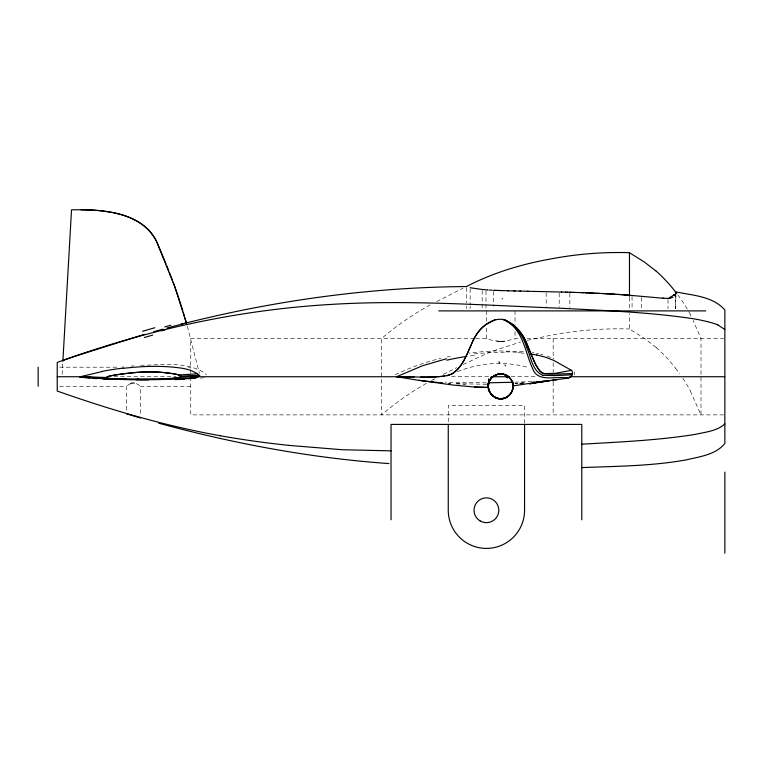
<?xml version="1.0" encoding="UTF-8"?>
<svg xmlns="http://www.w3.org/2000/svg" width="763" height="763" viewBox="0 0 763 763"><rect width="100%" height="100%" fill="white"/><g stroke="black" fill="none" stroke-linecap="round" stroke-linejoin="round"><path stroke-width="0.57" stroke-dasharray="3.81 2.86" d="M466.46 287.708L466.46 302.777M675.522 306.287L675.513 308.595L675.513 297.78M62.127 374.366L62.804 362.53M128.041 385.086L130.721 383.636M433.222 379.659L434.929 378.763M436.627 301.566L463.046 288.204M443.37 374.366L456.57 367.68M463.046 364.504L491.343 351.514L520.633 342.015M457.428 371.648C480.022 362.578 505.659 360.756 529.064 367.756M500.9 341.366C507.443 341.881 513.327 337.942 519.794 338.581M527.147 340.355L549.608 335.482A361.319 361.319 0 0 1 629.475 328.977M474.052 353.937L490.208 352.525L506.079 352.163M504.734 341.137L500.538 341.366M131.007 366.126L133.926 365.83M140.526 365.267C161.832 365.2 186.315 360.889 205.18 373.336A2.384 2.384 0 0 1 206.191 374.9M524.171 382.959L515.12 383.589L524.343 382.95M524.391 382.94L514.958 383.465M532.879 381.481L534.806 381.386M531.916 381.529L514.396 382.225M486.374 382.845L444.943 382.139M486.68 384.285L456.417 383.694M474.491 338.581L190.75 338.581L190.75 368.605M475.683 338.581L486.412 338.581L492.755 340.479L499.097 341.328M526.947 338.581L723.658 338.581M59.609 367.194L116.834 367.194M188.366 367.194L190.75 367.194M113.849 376.731L176.158 376.731M451.429 376.731L489.884 376.731M511.191 376.731L535.054 376.731M59.609 386.269L126.372 386.269L126.372 411.486M190.75 386.269L140.678 386.269L140.678 415.692M723.658 414.881L190.75 414.881L190.75 379.354M500.538 341.366L499.832 341.357M500.175 341.357L495.378 340.966M448.587 383.264L450.542 383.379M448.415 383.245L450.695 383.398M456.293 383.77L465.497 384.38M517.886 352.63L521.654 352.926M523.323 351.571L497.218 350.885A280.822 280.822 0 0 0 469.092 353.183M532.24 352.601L533.976 352.849M536.551 353.259L538.63 353.651M540.729 354.127L542.846 354.69M547.157 356.063L553.776 358.753M486.432 338.591L486.412 325.896M136.329 383.636L139.009 385.086M656.18 347.47L644.296 338.267L629.475 329.044L629.475 313.841M690.286 314.661L690.992 316.063M690.286 390.961L701.006 414.881L701.006 338.581L693.09 320.346M187.326 326.354L199.401 373.269M675.636 297.694L675.636 308.538M668.026 299.554L668.026 308.624M641.664 297.408L641.664 308.653M632.06 296.626L632.06 308.519M629.475 297.465L629.475 309.158M569.856 293.421L569.856 307.403M559.212 293.164L559.212 307.346M553.175 338.581L553.175 359.211M553.175 362.692L553.175 372.134M553.175 382.034L553.175 414.881M546.184 292.811L546.184 306.373M524.562 423.227L524.562 405.344L448.262 405.344L448.262 423.227M515.025 310.894L515.025 324.742M515.025 331.657L515.025 338.581M493.518 291.447L493.518 306.316M486.412 310.894L486.412 321.28M485.983 290.989L485.983 308.557M482.168 290.655L482.168 308.519M470.132 288.891L470.132 305.105M470.132 306.268L470.132 308.576M466.46 306.259L466.46 308.576M190.75 369.788L190.75 373.307M470.533 355.844A261.995 259.63 -10.7 0 1 474.224 355.367M506.088 351.867A202.433 201.05 -1.7 0 1 517.905 352.334M521.644 352.992A167.049 165.437 -1.1 0 1 524.152 353.231M130.521 383.398A5.398 4.063 0 0 1 136.529 383.398M139.658 385.496A6.581 0.61 27.9 0 1 139.228 385.325M130.921 383.856A5.398 3.128 5.8 0 1 135.89 384.113M127.822 385.325A6.581 0.61 -27.9 0 1 127.392 385.496M656.209 347.442A153.296 153.296 0 0 1 675.57 368.243M675.522 368.281A146.305 146.305 0 0 1 679.862 373.994M682.828 378.267A146.305 146.305 0 0 1 690.381 390.904M426.422 383.331A286.726 286.726 0 0 0 381.538 414.919L381.5 338.581A286.726 286.726 0 0 1 431.496 304.218M431.496 380.518A286.726 286.726 0 0 1 433.193 379.602M677.754 294.842A146.305 146.305 0 0 1 690.381 314.604M204.188 377.704A184.274 184.274 0 0 1 200.04 378.219M121.966 367.146A303.998 303.998 0 0 1 123.997 366.889M574.129 371.81A4.769 4.769 0 0 1 574.272 374.881M447.213 356.998A280.822 280.822 0 0 1 450.332 356.35M395.224 374.776A233.077 233.077 0 0 1 440.928 358.267"/><path stroke-width="1.14" d="M488.759 382.988L488.377 387.442L474.462 387.041L452.793 385.01L421.166 380.651M488.32 386.03L488.33 386.736M62.871 361.347L71.531 209.825C102.08 209.243 143.062 211.399 157.531 243.578M488.454 384.485L487.586 384.275M166.2 372.849C167.822 373.117 188.308 374.919 178.017 377.695A30.835 30.835 0 0 1 176.797 377.885L171.77 378.362M488.959 382.33L490.161 379.764M471.839 343.407L473.203 340.222M471.124 345.191C465.783 356.598 460.709 372.039 447.213 375.625M473.365 339.878L475.177 336.483M489.779 380.422L492.278 377.189M475.578 335.815C481.577 326.488 491.877 317.599 503.714 319.506C511.801 322.72 518.706 328.691 523.199 336.13M111.57 378.734C91.674 376.397 139.248 372.077 139.906 372.191A150.559 150.559 0 0 1 165.037 372.649C192.181 375.587 179.686 378.982 162.147 378.706M724.85 423.942C716.8 431.2 705.136 432.106 695.017 434.424C657.572 440.413 619.594 441.977 581.788 444.19M509.179 395.329L506.212 397.389M492.974 376.588L498.516 374.07M672.995 297.236L669.695 298.266M438.506 382.53L418.353 380.308L396.598 376.731L422.559 365.725L446.422 358.772M466.241 286.65C492.354 273.049 520.7 264.399 549.608 259.182A361.319 361.319 0 0 1 629.475 252.677M495.511 319.506L486.002 324.552A37.835 37.616 -1.1 0 0 479.803 330.131C468.53 343.388 467.366 363.837 452.03 373.937C443.875 377.256 434.633 376.808 425.935 377.16M62.928 360.432L73.687 356.722M74.669 356.388L144.331 334.385M153.668 331.714L162.881 329.149M166.954 328.033L186.363 322.921C277.923 299.993 372.02 287.241 466.46 286.545M102.07 371.562L79.81 376.855C115.947 380.603 152.457 380.212 188.709 378.582M529.312 383.894L543.485 381.271L513.108 385.887M530.199 383.741L548.158 380.947L533.528 382.759L549.77 380.775M571.506 370.255A4.578 4.578 0 0 1 572.231 374.833A5.446 5.446 -40.3 0 1 568.235 378.143L540.585 381.719M195.013 377.885L196.034 377.742L176.797 377.885M446.546 375.72L447.08 375.644M444.657 375.959L442.511 376.216M123.348 368.31C142.795 366.135 162.557 365.353 181.976 368.224A77.235 74.478 77.4 0 1 183.606 368.529L185.142 368.825A39.781 38.484 84.5 0 1 197.436 373.813L179.143 375.005M441.443 376.34L438.248 376.645M554.625 379.984L556.847 379.774M539.031 381.862L535.912 382.129M437.189 376.741L434.013 376.96M545.774 380.718L547.977 380.546M170.893 378.419L160.392 378.734M181.251 376.302L199.763 375.358M432.964 377.017L425.22 377.151M581.788 467.595C616.781 466.222 651.964 466.088 686.547 459.831C699.824 456.598 715.723 454.796 724.85 443.494L724.85 309.969C712.766 296.111 692.337 295.376 675.513 291.819L675.513 296.588M513.06 383.551L512.822 383.56A12.408 12.37 -43.5 0 1 501.033 398.677A12.408 12.37 -43.5 0 1 488.501 384.266A12.408 12.322 55.7 0 0 501.157 398.668A12.408 12.322 55.7 0 0 512.746 383.579L513.108 385.849L512.936 384.161M554.739 375.606L570.695 374.9M181.108 376.598L198.704 376.064M554.587 375.615L543.113 375.282M571.935 374.862L571.125 374.891M184.427 379.354L174.698 379.592M513.413 382.253L488.406 382.816M112.314 378.801L138.237 378.963M160.812 378.725L137.378 378.973M126.191 379.097C120.859 379.449 92.209 378.686 115.537 374.995C132.209 372.315 149.233 370.818 166.067 372.84M398.324 376.722L401.185 376.712M400.48 376.712L401.624 376.712M396.598 376.731L397.943 376.731M397.628 376.731L398.534 376.722M438.725 310.894L705.775 310.894M57.225 376.731L90.225 376.731M196.034 376.731L406.45 376.75M492.116 376.731L509.293 376.731M569.379 376.731L724.85 376.731M391.038 450.857L342.263 449.731L288.605 445.363M148.518 379.821L135.976 379.764M402.072 376.712L402.597 376.712M402.53 376.712L403.16 376.712M402.988 376.712L406.975 376.76M403.465 376.722L404.428 376.722M106.81 377.914L79.81 376.855L106.21 377.466M572.355 373.546L551.859 374.232L542.731 373.403L539.927 371.066L535.931 365.076L528.864 348.672M406.746 376.76L407.509 376.769M425.163 377.151L425.163 377.151A383.818 0.753 0.8 0 1 410.074 376.827M407.385 376.769L414.214 376.922M420.785 377.065L424.905 377.141M408.606 376.798L409.159 376.808M514.92 290.951L528.168 291.275M527.347 291.256L561.806 292.048M409.369 376.808L410.046 376.827M513.785 290.922L515.111 290.961M561.587 292.038L565.812 292.153M519.908 291.075L520.738 291.094M565.364 292.134L567.605 292.2M513.976 290.932L507.624 290.76M544.925 373.679L556.189 373.202L571.43 370.322L553.804 360.422L545.364 357.16L536.618 354.938M567.157 292.181L583.399 292.696M508.625 290.789L500.614 290.55M569.856 292.258L571.182 292.296M474.462 387.041L488.377 387.47M573.175 292.363L573.843 292.382M496.103 290.398L501.606 290.579M544.42 373.66C539.327 372.773 536.742 366.326 534.405 362.129M497.657 290.455L498.64 290.484M581.463 292.63L587.272 292.849M494.805 290.35L496.36 290.407M109.281 379.259L103.043 379.001M585.335 292.773L598.516 293.335M493.518 290.302L495.063 290.36M588.235 292.887L590.171 292.963M591.144 293.002L592.107 293.04M593.08 293.087L594.043 293.126M595.979 293.211L596.704 293.25M599.241 293.364L602.207 293.517M598.154 293.316L599.604 293.383M601.778 293.488L603.075 293.555M603.504 293.583L604.792 293.65M602.646 293.536L603.934 293.602M605.231 293.669L606.518 293.736M604.363 293.621L605.66 293.688M492.364 290.245L489.35 290.064M607.806 293.812L611.373 294.013M606.947 293.765L608.674 293.86M606.089 293.717L607.377 293.784M609.57 293.908L614.968 294.222M663.696 298.276L668.026 298.419A8.088 2.928 6.9 0 0 669.99 298.161M612.269 294.06L620.357 294.575M616.762 294.337L624.258 294.842M621.254 294.632L625.059 294.909M488.139 289.978L487.652 289.95M96.624 378.62L92.247 378.295M625.86 294.966L626.661 295.023M624.659 294.871L628.273 295.147M568.235 378.133C556.704 375.396 537.553 383.417 532.479 368.252C524.686 351.209 522.97 327.909 503.237 319.506M627.472 295.081L662.418 298.199A43.462 14.116 6.7 0 0 663.657 298.19M442.721 382.864L439.908 382.654M487.175 289.911L482.636 289.511M388.977 463.58C311.104 458.086 233.955 443.656 158.675 423.188M90.024 378.105L83.253 377.485M542.827 375.253C532.107 371.142 530.876 356.273 526.527 346.898M418.897 380.327L420.89 380.518M482.168 289.463L470.132 287.737M102.471 210.979L111.312 212.305M220.65 435.787C164.942 425.935 110.521 409.807 57.225 391.038L57.225 362.425C145.504 330.169 238.113 309.702 332.039 304.361C408.615 299.716 485.344 305.334 561.873 308.3C605.669 310.636 649.647 312.191 693.071 318.705A173.983 123.024 0 0 1 699.537 319.869L707.187 321.557M113.067 212.639C125.246 215.109 137.464 219.582 146.734 228.127A44.063 44.063 0 0 1 156.329 240.927L174.689 286.392L186.42 323.121M503.504 374.185L508.215 376.388M140.64 418.038L126.41 413.784M503.714 319.506L509.875 322.625A39.352 39.342 -80.7 0 1 516.961 328.204L524.362 338.114M503.475 319.506C515.006 324.265 522.808 335.1 526.47 346.717M718.088 325.076L724.85 329.521M495.225 397.389L492.249 395.329M656.18 271.17L644.296 261.967L629.475 252.744L629.475 296.292M509.159 377.189L512.116 381.395M510.991 379.325L511.658 380.422M523.599 336.788L534.119 361.538M524.725 338.791L526.708 342.94M157.703 243.988L158.313 245.428M158.494 245.839L161.279 252.419M526.775 343.121L528.091 346.507M161.622 253.249L166.048 263.988M166.716 265.648L168.699 270.627M169.348 272.286L172.562 280.631M173.182 282.3L177.979 295.777M528.797 348.5L528.225 346.869M178.256 296.626L182.872 311.094M183.397 312.801L184.417 316.225M184.923 317.942L185.981 321.566M186.086 321.957L186.363 322.921M512.679 382.988L512.822 383.589M675.541 292.315L675.636 294.232M724.85 472.106L724.85 553.175M581.788 519.794L581.788 424.419L391.038 424.419L391.038 519.794M553.175 379.373L553.175 381.147M524.562 424.419L524.562 510.256A38.15 38.15 0 0 1 486.412 548.406A38.15 38.15 0 0 1 448.262 510.256L448.262 424.419M190.75 377.59L190.75 378.467M38.15 367.194L38.15 386.269M81.069 209.863A187.431 187.431 0 0 1 102.48 210.931M161.556 330.808A109.204 7.964 -15.8 0 1 165.085 329.835M142.538 331.256A199.524 30.482 -16.5 0 1 154.832 327.747M144.388 337.494A204.589 25.265 -16.4 0 1 152.734 335.1M164.751 326.907A105.838 10.1 -16 0 1 170.845 325.257M181.27 324.113A27.611 0.591 -15.2 0 1 184.541 323.274M707.158 321.604A60.506 42.785 0 0 1 718.136 325.009M288.614 445.334A699.166 494.386 0 0 1 220.641 435.826M446.746 360.193A261.995 259.63 -10.7 0 1 466.851 356.369M530.399 353.994A167.049 165.437 -1.1 0 1 536.608 354.986M410.475 376.922A381.634 0.753 0.8 0 1 406.536 376.817M197.388 373.994A1.993 1.946 90 0 1 198.933 376.083M198.819 376.235A3.825 3.72 -89.6 0 1 196.034 377.599M102.032 371.409A284.151 269.005 57.2 0 1 123.32 368.109M195.032 378.086A134.803 129.681 -66.3 0 1 188.719 378.763M502.388 298.772A57.559 1.316 22.5 0 1 502.121 298.657M663.734 298.371A43.462 14.297 6.7 0 1 662.456 298.295M673.71 294.632A25.522 7.144 -0.5 0 1 675.77 297.179M669.742 298.304A7.983 2.995 7.4 0 1 668.054 298.457M674.225 294.566A25.227 5.599 -11.6 0 1 669.8 297.379M511.572 380.46A13.162 12.008 54.9 0 1 509.064 395.186M491.782 377.656A12.37 12.265 39.6 0 1 509.083 377.265M492.364 395.196A13.162 12.456 -47.5 0 1 489.426 380.27A13.162 12.189 -26.2 0 0 492.478 395.072M506.861 397.237A10.844 9.414 -3.7 0 1 495.015 397.695M506.422 397.695A10.844 9.414 3.7 0 1 494.577 397.237M492.354 377.265A12.37 12.265 -39.6 0 1 509.655 377.656M505.077 365.048A66.782 1.135 67.9 0 1 505.392 365.858M498.945 361.757A53.477 2.213 60 0 1 499.727 363.217M505.726 376.369A23.081 4.664 31 0 1 507.471 377.971M506.661 376.359A16.414 4.874 20.1 0 1 508.139 377.466M498.592 374.213A7.62 4.34 1.8 0 1 503.408 374.347M490.399 378.171A18.131 7.392 -11.4 0 1 491.658 376.531M488.625 380.27A24.397 8.002 -19.6 0 1 488.797 378.801M488.015 384.085A50.167 4.111 -55.9 0 1 487.939 383.818M656.209 271.142A153.296 153.296 0 0 1 675.57 291.943M675.522 291.981A146.305 146.305 0 0 1 676.657 293.412M494.519 397.008A12.399 12.399 0 0 0 513.117 386.269A12.399 12.399 0 0 0 494.519 375.53A12.399 12.399 0 0 0 494.519 397.008M480.213 520.995A12.399 12.399 0 0 0 498.811 510.256A12.399 12.399 0 0 0 480.213 499.517A12.399 12.399 0 0 0 480.213 520.995"/></g></svg>
